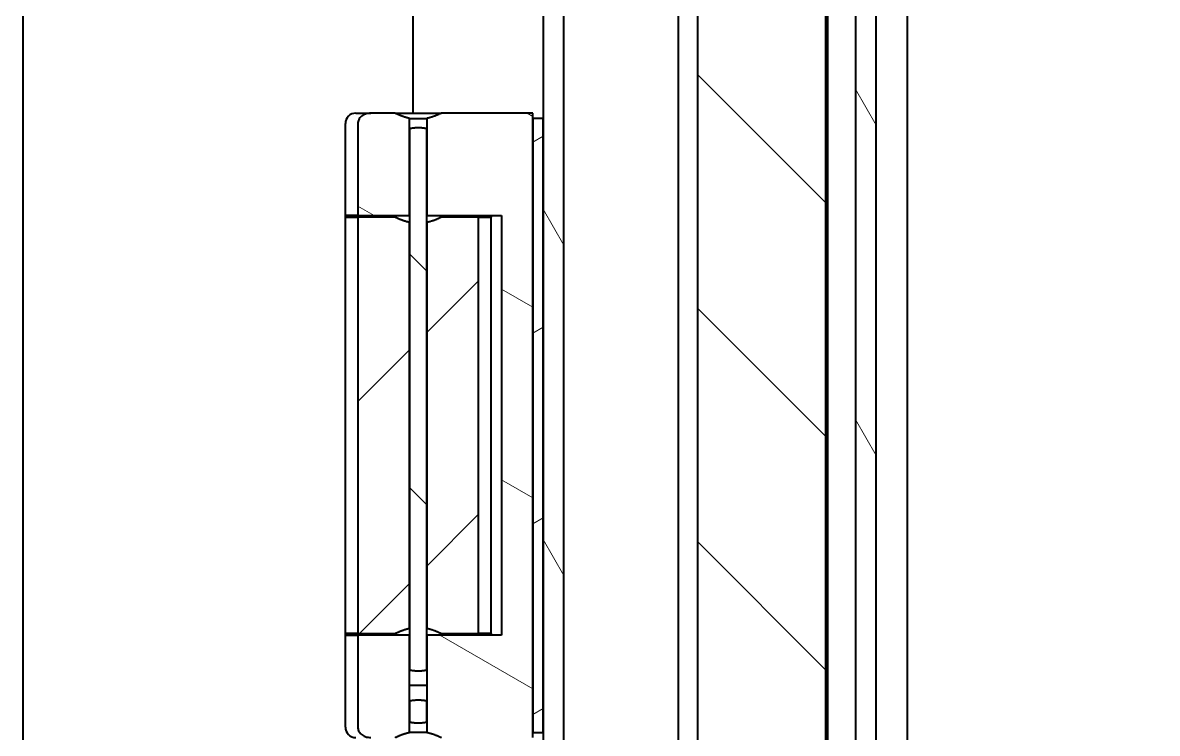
# Model space of a CAD drawing. Header units: millimetres. Extents: x 0 to 5945, y 0 to 4205.
# Drawn here: x 1552.2 to 1661.2, y 317.8 to 386 of the extents above; entities that cross this region are included whole.
import ezdxf

# ---------------------------------------------------------------- set-up
doc = ezdxf.new("R2010")
doc.units = ezdxf.units.MM
doc.header["$LTSCALE"] = 5
doc.layers.add('가시적인 것(ISO)', color=3, linetype='Continuous', lineweight=40)
doc.layers.add('해치(ISO)', color=7, linetype='Continuous', lineweight=18)
pattern_1 = [(135.0002, (0, 0), (-11.22528, -11.22536), [])]

msp = doc.modelspace()

# ---------------------------------------------------------------- hatches: boundary and pattern name
at = {"layer": '해치(ISO)'}
h = msp.add_hatch(dxfattribs=at)
h.set_pattern_fill('ANSI31', color=256, scale=127, angle=75.00018, style=0)
h.set_pattern_definition([(120.0002, (0, 0), (-13.74813, -7.93754), [])])
h.paths.add_polyline_path([(1602.237, 257.352), (2132.237, 257.352), (2132.237, 827.352), (1602.237, 827.352), (1602.237, 766.852), (1602.237, 707.852), (1602.237, 376.852), (1602.237, 317.852)])
h.paths.add_polyline_path([(1604.237, 259.352), (1604.237, 825.352), (2130.237, 825.352), (2130.237, 259.352)], flags=0)
edge = h.paths.add_edge_path()
edge.add_ellipse((1657.237, 307.352), major_axis=(-4, 0), ratio=1, start_angle=0, end_angle=360)
h.paths.add_polyline_path([(2102.237, 287.352), (2102.237, 797.352), (1632.237, 797.352), (1632.237, 287.352)])
h.paths.add_polyline_path([(1634.237, 289.352), (1634.237, 795.352), (2100.237, 795.352), (2100.237, 289.352)], flags=0)
h = msp.add_hatch(dxfattribs=at)
h.set_pattern_fill('ANSI31', color=256, scale=127, angle=90.00021, style=0)
h.set_pattern_definition(pattern_1)
edge = h.paths.add_edge_path()
edge.add_line((2117.821, 285.352), (2117.821, 799.352))
edge.add_ellipse((2104.437, 799.352), major_axis=(13.384, 0), ratio=1, start_angle=0, end_angle=90)
edge.add_line((2104.437, 812.736), (1630.437, 812.736))
edge.add_ellipse((1630.437, 799.352), major_axis=(0, 13.384), ratio=1, start_angle=0, end_angle=90)
edge.add_line((1617.053, 799.352), (1617.053, 285.352))
edge.add_ellipse((1630.437, 285.352), major_axis=(-13.384, 0), ratio=1, start_angle=0, end_angle=90)
edge.add_line((1630.437, 271.967), (1867.387, 271.967))
edge.add_line((1867.387, 271.967), (1867.387, 284.311))
edge.add_line((1867.387, 284.311), (1630.437, 284.311))
edge.add_ellipse((1630.437, 285.352), major_axis=(0, -1.041), ratio=1, start_angle=270, end_angle=360, ccw=False)
edge.add_line((1629.396, 285.352), (1629.396, 799.352))
edge.add_ellipse((1630.437, 799.352), major_axis=(-1.041, 0), ratio=1, start_angle=270, end_angle=360, ccw=False)
edge.add_line((1630.437, 800.392), (2104.437, 800.392))
edge.add_ellipse((2104.437, 799.352), major_axis=(0, 1.041), ratio=1, start_angle=270, end_angle=360, ccw=False)
edge.add_line((2105.478, 799.352), (2105.478, 285.352))
edge.add_ellipse((2104.437, 285.352), major_axis=(1.041, 0), ratio=1, start_angle=270, end_angle=360, ccw=False)
edge.add_line((2104.437, 284.311), (1867.487, 284.311))
edge.add_line((1867.487, 284.311), (1867.487, 271.967))
edge.add_line((1867.487, 271.967), (2104.437, 271.967))
edge.add_ellipse((2104.437, 285.352), major_axis=(0, -13.384), ratio=1, start_angle=0, end_angle=90)
h = msp.add_hatch(dxfattribs=at)
h.set_pattern_fill('ANSI31', color=256, scale=127, angle=105.00025, style=0)
h.set_pattern_definition([(150.0002, (0, 0), (-7.93744, -13.74819), [])])
edge = h.paths.add_edge_path()
edge.add_line((1589.405, 317.852), (1589.405, 318.852))
edge.add_line((1589.405, 318.852), (1589.405, 320.852))
edge.add_line((1589.405, 320.852), (1589.405, 323.852))
edge.add_line((1589.405, 323.852), (1589.405, 327.202))
edge.add_line((1589.405, 327.202), (1584.432, 327.202))
edge.add_line((1584.432, 327.202), (1584.432, 318.352))
edge.add_spline(control_points=[(1584.432, 318.352), (1584.432, 318.236), (1584.463, 318.102), (1584.564, 317.882), (1584.656, 317.761), (1584.86, 317.58), (1585.012, 317.493), (1585.311, 317.384), (1585.515, 317.352), (1585.688, 317.352)], knot_values=[0, 0, 0, 0, 0.0345303, 0.0345303, 0.0726051, 0.0726051, 0.11637, 0.11637, 0.1680669, 0.1680669, 0.1680669, 0.1680669], degree=3, periodic=0)
edge.add_line((1585.688, 317.352), (1588.014, 317.352))
edge.add_spline(control_points=[(1588.014, 317.352), (1588.75, 317.715), (1589.405, 317.852)], knot_values=[0, 0, 0, 0.148129, 0.148129, 0.148129], weights=[1, 1.0136688, 1], degree=2, periodic=0)
edge = h.paths.add_edge_path()
edge.add_line((1591.069, 376.852), (1591.069, 375.852))
edge.add_line((1591.069, 375.852), (1591.069, 367.502))
edge.add_line((1591.069, 367.502), (1598.237, 367.502))
edge.add_line((1598.237, 367.502), (1598.237, 327.202))
edge.add_line((1598.237, 327.202), (1591.069, 327.202))
edge.add_line((1591.069, 327.202), (1591.069, 323.852))
edge.add_line((1591.069, 323.852), (1591.069, 320.852))
edge.add_line((1591.069, 320.852), (1591.069, 318.852))
edge.add_line((1591.069, 318.852), (1591.069, 317.852))
edge.add_spline(control_points=[(1591.069, 317.852), (1591.723, 317.715), (1592.46, 317.352)], knot_values=[0, 0, 0, 0.148129, 0.148129, 0.148129], weights=[1, 1.0136688, 1], degree=2, periodic=0)
edge.add_line((1592.46, 317.352), (1601.237, 317.352))
edge.add_line((1601.237, 317.352), (1601.237, 317.852))
edge.add_line((1601.237, 317.852), (1601.237, 376.852))
edge.add_line((1601.237, 376.852), (1601.237, 377.352))
edge.add_line((1601.237, 377.352), (1592.46, 377.352))
edge.add_spline(control_points=[(1592.46, 377.352), (1591.723, 376.988), (1591.069, 376.852)], knot_values=[0, 0, 0, 0.148129, 0.148129, 0.148129], weights=[1, 1.0136688, 1], degree=2, periodic=0)
edge = h.paths.add_edge_path()
edge.add_line((1584.432, 376.352), (1584.432, 367.502))
edge.add_line((1584.432, 367.502), (1589.405, 367.502))
edge.add_line((1589.405, 367.502), (1589.405, 375.852))
edge.add_line((1589.405, 375.852), (1589.405, 376.852))
edge.add_spline(control_points=[(1589.405, 376.852), (1588.75, 376.988), (1588.014, 377.352)], knot_values=[0, 0, 0, 0.148129, 0.148129, 0.148129], weights=[1, 1.0136688, 1], degree=2, periodic=0)
edge.add_line((1588.014, 377.352), (1585.688, 377.352))
edge.add_spline(control_points=[(1585.688, 377.352), (1585.525, 377.352), (1585.331, 377.322), (1585.045, 377.225), (1584.897, 377.147), (1584.684, 376.973), (1584.579, 376.847), (1584.466, 376.616), (1584.432, 376.474), (1584.432, 376.352)], knot_values=[-0.1680796, -0.1680796, -0.1680796, -0.1680796, -0.1191677, -0.1191677, -0.0773462, -0.0773462, -0.0365927, -0.0365927, 0, 0, 0, 0], degree=3, periodic=0)
h = msp.add_hatch(dxfattribs=at)
h.set_pattern_fill('ANSI31', color=256, scale=127, angle=-14.99998, style=0)
h.set_pattern_definition([(30, (0, 0), (-7.9375, 13.74815), [])])
h.paths.add_polyline_path([(1601.237, 317.852), (1602.237, 317.852), (1602.237, 376.852), (1601.237, 376.852)])
h = msp.add_hatch(dxfattribs=at)
h.set_pattern_fill('ANSI31', color=256, scale=127, angle=90.00021, style=0)
h.set_pattern_definition(pattern_1)
edge = h.paths.add_edge_path()
edge.add_line((1589.405, 375.852), (1589.405, 367.502))
edge.add_line((1589.405, 367.502), (1589.405, 366.852))
edge.add_line((1589.405, 366.852), (1589.405, 327.852))
edge.add_line((1589.405, 327.852), (1589.405, 327.202))
edge.add_line((1589.405, 327.202), (1589.405, 323.852))
edge.add_spline(control_points=[(1589.405, 323.852), (1590.237, 323.679), (1591.069, 323.852)], knot_values=[0, 0, 0, 0.167296, 0.167296, 0.167296], weights=[1, 1.0223544, 1], degree=2, periodic=0)
edge.add_line((1591.069, 323.852), (1591.069, 327.202))
edge.add_line((1591.069, 327.202), (1591.069, 327.852))
edge.add_line((1591.069, 327.852), (1591.069, 366.852))
edge.add_line((1591.069, 366.852), (1591.069, 367.502))
edge.add_line((1591.069, 367.502), (1591.069, 375.852))
edge.add_spline(control_points=[(1591.069, 375.852), (1590.237, 376.025), (1589.405, 375.852)], knot_values=[0, 0, 0, 0.167296, 0.167296, 0.167296], weights=[1, 1.0223544, 1], degree=2, periodic=0)
edge = h.paths.add_edge_path()
edge.add_spline(control_points=[(1591.069, 320.852), (1590.237, 321.025), (1589.405, 320.852)], knot_values=[0, 0, 0, 0.167296, 0.167296, 0.167296], weights=[1, 1.0223544, 1], degree=2, periodic=0)
edge.add_line((1589.405, 320.852), (1589.405, 318.852))
edge.add_spline(control_points=[(1589.405, 318.852), (1590.237, 318.679), (1591.069, 318.852)], knot_values=[0, 0, 0, 0.167296, 0.167296, 0.167296], weights=[1, 1.0223544, 1], degree=2, periodic=0)
edge.add_line((1591.069, 318.852), (1591.069, 320.852))
h = msp.add_hatch(dxfattribs=at)
h.set_pattern_fill('ANSI31', color=256, scale=127, style=0)
h.set_pattern_definition([(45, (0, 0), (-11.22532, 11.22532), [])])
edge = h.paths.add_edge_path()
edge.add_spline(control_points=[(1588.014, 327.352), (1588.75, 327.715), (1589.405, 327.852)], knot_values=[0, 0, 0, 0.148129, 0.148129, 0.148129], weights=[1, 1.0136688, 1], degree=2, periodic=0)
edge.add_line((1589.405, 327.852), (1589.405, 366.852))
edge.add_spline(control_points=[(1589.405, 366.852), (1588.75, 366.988), (1588.014, 367.352)], knot_values=[0, 0, 0, 0.148129, 0.148129, 0.148129], weights=[1, 1.0136688, 1], degree=2, periodic=0)
edge.add_line((1588.014, 367.352), (1584.432, 367.352))
edge.add_line((1584.432, 367.352), (1584.432, 327.352))
edge.add_line((1584.432, 327.352), (1588.014, 327.352))
edge = h.paths.add_edge_path()
edge.add_spline(control_points=[(1591.069, 327.852), (1591.723, 327.715), (1592.46, 327.352)], knot_values=[0, 0, 0, 0.148129, 0.148129, 0.148129], weights=[1, 1.0136688, 1], degree=2, periodic=0)
edge.add_line((1592.46, 327.352), (1596.041, 327.352))
edge.add_line((1596.041, 327.352), (1596.041, 367.352))
edge.add_line((1596.041, 367.352), (1592.46, 367.352))
edge.add_spline(control_points=[(1592.46, 367.352), (1591.723, 366.988), (1591.069, 366.852)], knot_values=[0, 0, 0, 0.148129, 0.148129, 0.148129], weights=[1, 1.0136688, 1], degree=2, periodic=0)
edge.add_line((1591.069, 366.852), (1591.069, 327.852))

# ---------------------------------------------------------------- linework, layer by layer
at = {"layer": '가시적인 것(ISO)'}
for p, q in [((1602.237, 827.352), (1602.237, 257.352)), ((1604.237, 259.352), (1604.237, 825.352)), ((1615.237, 259.352), (1615.237, 825.352)), ((1617.053, 799.352), (1617.053, 285.352)), ((1629.396, 285.352), (1629.396, 799.352)), ((1629.582, 285.352), (1629.582, 799.352)), ((1632.237, 797.352), (1632.237, 287.352)), ((1634.237, 289.352), (1634.237, 795.352)), ((1637.237, 296.352), (1637.237, 795.352)), ((1589.737, 377.352), (1589.737, 702.352)), ((1552.237, 628.079), (1552.237, 183.074)), ((1588.014, 377.352), (1585.688, 377.352)), ((1588.014, 377.352), (1592.46, 377.352)), ((1601.237, 377.352), (1592.46, 377.352)), ((1601.237, 317.352), (1601.237, 377.352)), ((1583.237, 367.502), (1583.237, 376.352)), ((1584.432, 376.352), (1584.432, 367.502)), ((1589.405, 367.502), (1589.405, 376.852)), ((1589.405, 376.852), (1591.069, 376.852)), ((1591.069, 376.852), (1591.069, 367.502)), ((1602.237, 376.852), (1601.237, 376.852)), ((1601.237, 376.852), (1601.237, 317.852)), ((1602.237, 317.852), (1602.237, 376.852)), ((1589.405, 375.852), (1589.405, 323.852)), ((1591.069, 323.852), (1591.069, 375.852)), ((1584.432, 367.502), (1583.237, 367.502)), ((1583.237, 367.352), (1583.237, 367.502)), ((1583.237, 367.352), (1584.432, 367.352)), ((1583.237, 327.352), (1583.237, 367.352)), ((1584.432, 367.502), (1589.405, 367.502)), ((1588.014, 367.352), (1584.432, 367.352)), ((1584.432, 367.352), (1584.432, 327.352)), ((1586.237, 367.352), (1586.237, 367.502)), ((1591.069, 367.502), (1598.237, 367.502)), ((1596.041, 367.352), (1592.46, 367.352)), ((1594.237, 367.352), (1594.237, 367.502)), ((1596.041, 327.352), (1596.041, 367.352)), ((1596.041, 367.352), (1597.237, 367.352)), ((1597.237, 367.502), (1597.237, 367.352)), ((1597.237, 327.352), (1597.237, 367.352)), ((1598.237, 367.502), (1598.237, 327.202)), ((1589.405, 327.852), (1589.405, 366.852)), ((1591.069, 366.852), (1591.069, 327.852)), ((1584.432, 327.352), (1583.237, 327.352)), ((1583.237, 327.202), (1583.237, 327.352)), ((1583.237, 327.202), (1584.432, 327.202)), ((1583.237, 318.352), (1583.237, 327.202)), ((1584.432, 327.352), (1588.014, 327.352)), ((1589.405, 327.202), (1584.432, 327.202)), ((1584.432, 327.202), (1584.432, 318.352)), ((1586.237, 327.202), (1586.237, 327.352)), ((1589.405, 317.852), (1589.405, 327.202)), ((1598.237, 327.202), (1591.069, 327.202)), ((1591.069, 327.202), (1591.069, 317.852)), ((1592.46, 327.352), (1596.041, 327.352)), ((1594.237, 327.202), (1594.237, 327.352)), ((1597.237, 327.352), (1596.041, 327.352)), ((1597.237, 327.352), (1597.237, 327.202)), ((1591.069, 322.352), (1589.405, 322.352)), ((1589.405, 320.852), (1589.405, 318.852)), ((1591.069, 318.852), (1591.069, 320.852)), ((1591.069, 317.852), (1589.405, 317.852)), ((1601.237, 317.852), (1602.237, 317.852))]:
    msp.add_line(p, q, dxfattribs=at)
for centre, start, end in [((1584.237, 376.352), 90.0009, 180), ((1584.237, 376.352), 90, 90.0009), ((1584.237, 318.352), 180, 270)]:
    msp.add_arc(centre, 1, start, end, dxfattribs=at)
for points, knots in [([(1584.237, 377.352), (1584.237, 377.352), (1584.266, 377.352), (1584.325, 377.352), (1584.329, 377.352), (1584.332, 377.352), (1584.337, 377.352), (1584.399, 377.352), (1584.488, 377.352), (1584.606, 377.352), (1584.623, 377.352), (1584.639, 377.352), (1584.658, 377.352), (1584.77, 377.352), (1584.902, 377.352), (1585.055, 377.352), (1585.106, 377.352), (1585.158, 377.352), (1585.215, 377.352), (1585.359, 377.352), (1585.517, 377.352), (1585.688, 377.352)], [0.5, 0.5, 0.5, 0.5, 0.55859375, 0.55859375, 0.55859375, 0.5625, 0.5625, 0.5625, 0.6171875, 0.6171875, 0.6171875, 0.625, 0.625, 0.625, 0.671875, 0.671875, 0.671875, 0.6875, 0.6875, 0.6875, 0.72727772, 0.72727772, 0.72727772, 0.72727772]), ([(1585.688, 377.352), (1585.525, 377.352), (1585.331, 377.322), (1585.045, 377.225), (1584.897, 377.147), (1584.684, 376.973), (1584.579, 376.847), (1584.466, 376.616), (1584.432, 376.474), (1584.432, 376.352)], [-0.16807956, -0.16807956, -0.16807956, -0.16807956, -0.1191677, -0.1191677, -0.07734622, -0.07734622, -0.03659273, -0.03659273, 0, 0, 0, 0]), ([(1584.432, 318.352), (1584.432, 318.236), (1584.463, 318.102), (1584.564, 317.882), (1584.656, 317.761), (1584.86, 317.58), (1585.012, 317.493), (1585.311, 317.384), (1585.515, 317.352), (1585.688, 317.352)], [0, 0, 0, 0, 0.03453028, 0.03453028, 0.07260511, 0.07260511, 0.11636999, 0.11636999, 0.16806691, 0.16806691, 0.16806691, 0.16806691])]:
    msp.add_open_spline(points, degree=3, knots=knots, dxfattribs=at)
for points, weights in [([(1589.405, 376.852), (1588.75, 376.988), (1588.014, 377.352)], [1, 1.01366882581, 1]), ([(1592.46, 377.352), (1591.723, 376.988), (1591.069, 376.852)], [1, 1.01366882581, 1]), ([(1591.069, 375.852), (1590.237, 376.025), (1589.405, 375.852)], [1, 1.02235436666, 1]), ([(1589.405, 366.852), (1588.75, 366.988), (1588.014, 367.352)], [1, 1.01366882581, 1]), ([(1592.46, 367.352), (1591.723, 366.988), (1591.069, 366.852)], [1, 1.01366882581, 1]), ([(1588.014, 327.352), (1588.75, 327.715), (1589.405, 327.852)], [1, 1.01366882581, 1]), ([(1591.069, 327.852), (1591.723, 327.715), (1592.46, 327.352)], [1, 1.01366882581, 1]), ([(1589.405, 323.852), (1590.237, 323.679), (1591.069, 323.852)], [1, 1.02235436666, 1]), ([(1591.069, 320.852), (1590.237, 321.025), (1589.405, 320.852)], [1, 1.02235436666, 1]), ([(1589.405, 318.852), (1590.237, 318.679), (1591.069, 318.852)], [1, 1.02235436667, 1]), ([(1588.014, 317.352), (1588.75, 317.715), (1589.405, 317.852)], [1, 1.01366882581, 1]), ([(1591.069, 317.852), (1591.723, 317.715), (1592.46, 317.352)], [1, 1.01366882581, 1])]:
    msp.add_rational_spline(points, weights, degree=2, dxfattribs=at)

doc.saveas('drawing.dxf')
